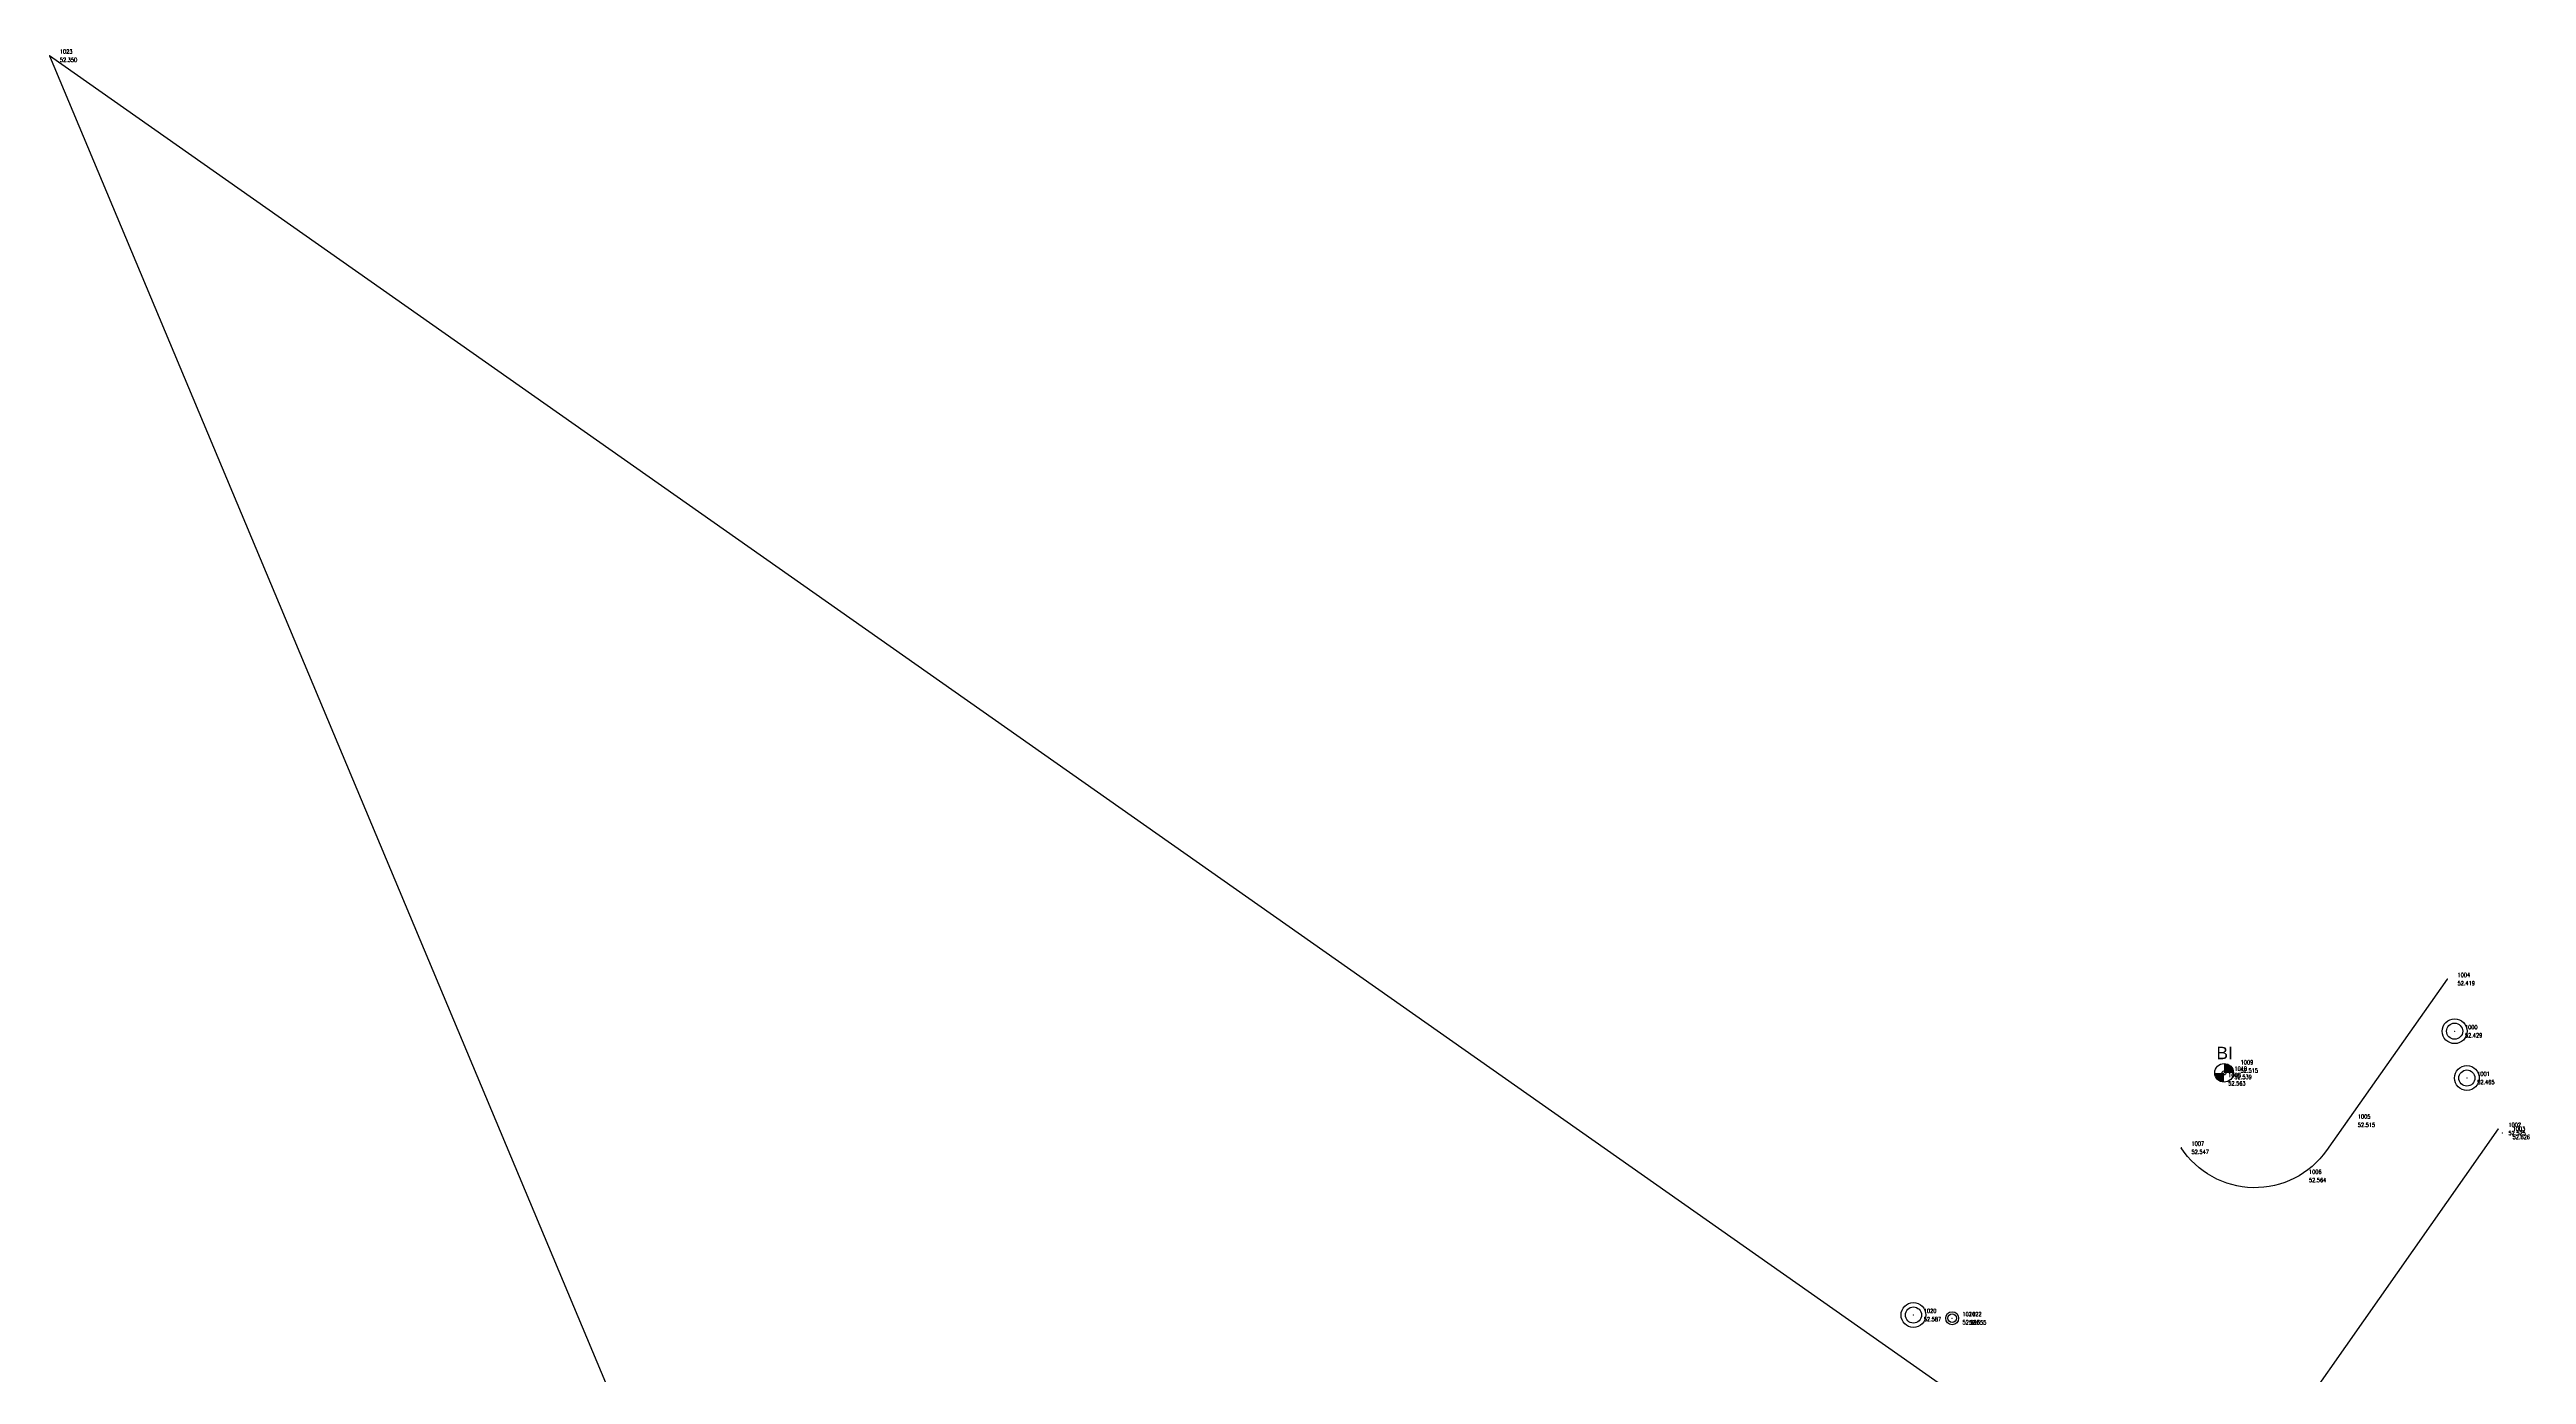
# Model space of a CAD drawing. Header units: millimetres. Extents: x 1351068 to 1351192, y 6240236 to 6240474.
# Drawn here: x 1351132.4 to 1351192.3, y 6240394.3 to 6240426.3 of the extents above; entities that cross this region are included whole.
import ezdxf
from ezdxf.enums import TextEntityAlignment as Align

# ---------------------------------------------------------------- set-up
doc = ezdxf.new("R2010")
doc.units = ezdxf.units.MM
for name, color, linetype, lineweight in [('0_AEPS', 1, 'Continuous', 30), ('0_Bati Dur', 12, 'Continuous', 30), ('0_Bordure', 7, 'Continuous', 30), ('0_EUS', 23, 'Continuous', 30), ('CALQUE_PTTOPO_ALT', 7, 'Continuous', 0), ('CALQUE_PTTOPO_MAT', 7, 'Continuous', 0), ('PTTOPO', 7, 'Continuous', 0)]:
    doc.layers.add(name, color=color, linetype=linetype, lineweight=lineweight)
doc.styles.get("Standard").update_dxf_attribs({"font": 'arial.ttf'})
doc.styles.add('Style-STANDARD', font='STANDARD.shx')

# ---------------------------------------------------------------- blocks, each defined once
blk = doc.blocks.new('PTTOPO')
at = {"layer": 'PTTOPO'}
blk.add_point((0, 0), dxfattribs=at)
at = {"layer": 'CALQUE_PTTOPO_ALT', "style": 'Style-STANDARD', "width": 0.8}
blk.add_attdef('ALT', text='', height=0.1, dxfattribs=at).set_placement((0.25, -0.1), align=Align.MIDDLE_LEFT)
at = {"layer": 'CALQUE_PTTOPO_MAT', "style": 'Style-STANDARD', "width": 0.8}
blk.add_attdef('MAT', text='', height=0.1, dxfattribs=at).set_placement((0.25, 0.1), align=Align.MIDDLE_LEFT)
blk = doc.blocks.new('U013')
at = {"color": 0}
blk.add_line((0, 0), (0, 0), dxfattribs=at)
for radius in [0.3, 0.195]:
    blk.add_circle((0, 0), radius, dxfattribs=at)
blk = doc.blocks.new('A006')
at = {"color": 0, "const_width": 0.225}
for points in [[(0.000034, -0.1125, -0.414214), (-0.1125, -0.000034, 0.173621)], [(-0.000034, 0.1125, -0.414214), (0.1125, 0.000034, 0.173621)]]:
    blk.add_lwpolyline(points, format="xyb", dxfattribs=at)
at = {"color": 0}
for radius in [0.225, 0.048726]:
    blk.add_circle((0, 0), radius, dxfattribs=at)
blk.add_text('BI', height=0.3, dxfattribs=at).set_placement((-0.185992, 0.33107))

msp = doc.modelspace()

# ---------------------------------------------------------------- linework, layer by layer
at = {"layer": '0_Bati Dur', "elevation": 52.865, "flags": 128}
msp.add_lwpolyline([(1351179.24, 6240393.213), (1351179.242, 6240393.215), (1351132.378, 6240426.148), (1351158.497, 6240363.817)], dxfattribs=at)
at = {"layer": '0_Bordure', "flags": 128}
for points, elevation in [([(1351190.359, 6240403.815), (1351187.438, 6240399.669, -0.530816), (1351183.925, 6240399.736)], 52.419), ([(1351191.589, 6240400.19), (1351183.396, 6240388.504, 0.005843)], 52.525)]:
    msp.add_lwpolyline(points, format="xyb", dxfattribs=dict(at, elevation=elevation))

# ---------------------------------------------------------------- block references
at = {"layer": '0_AEPS'}
msp.add_blockref('A006', (1351184.963, 6240401.547, 52.539), dxfattribs=at)
at = {"layer": '0_EUS'}
for p in [(1351190.537, 6240402.554, 52.429), (1351190.833, 6240401.422, 52.465), (1351177.451, 6240395.69, 52.587)]:
    msp.add_blockref('U013', p, dxfattribs=at)
at = {"layer": '0_EUS', "xscale": 0.5237705622822447, "yscale": 0.5237705622822447, "rotation": 358.9240024373033}
msp.add_blockref('U013', (1351178.387, 6240395.613, 52.695), dxfattribs=at)
at = {"layer": 'PTTOPO'}
for p, values in [((1351132.378, 6240426.148, 52.35), {'ALT': '52.350', 'MAT': '1023'}), ((1351190.359, 6240403.815, 52.419), {'ALT': '52.419', 'MAT': '1004'}), ((1351190.537, 6240402.554, 52.429), {'ALT': '52.429', 'MAT': '1000'}), ((1351184.813, 6240401.392, 52.563), {'ALT': '52.563', 'MAT': '1008'}), ((1351184.963, 6240401.547, 52.539), {'ALT': '52.539', 'MAT': '1010'}), ((1351185.113, 6240401.703, 52.515), {'ALT': '52.515', 'MAT': '1009'}), ((1351190.833, 6240401.422, 52.465), {'ALT': '52.465', 'MAT': '1001'}), ((1351187.946, 6240400.39, 52.515), {'ALT': '52.515', 'MAT': '1005'}), ((1351191.589, 6240400.19, 52.525), {'ALT': '52.525', 'MAT': '1002'}), ((1351183.925, 6240399.736, 52.547), {'ALT': '52.547', 'MAT': '1007'}), ((1351191.69, 6240400.095, 52.626), {'ALT': '52.626', 'MAT': '1003'}), ((1351186.764, 6240399.054, 52.564), {'ALT': '52.564', 'MAT': '1006'}), ((1351177.451, 6240395.69, 52.587), {'ALT': '52.587', 'MAT': '1020'}), ((1351178.387, 6240395.613, 52.695), {'ALT': '52.695', 'MAT': '1021'}), ((1351178.544, 6240395.61, 52.655), {'ALT': '52.655', 'MAT': '1022'})]:
    msp.add_blockref('PTTOPO', p, dxfattribs=at).add_auto_attribs(values)

doc.saveas('drawing.dxf')
